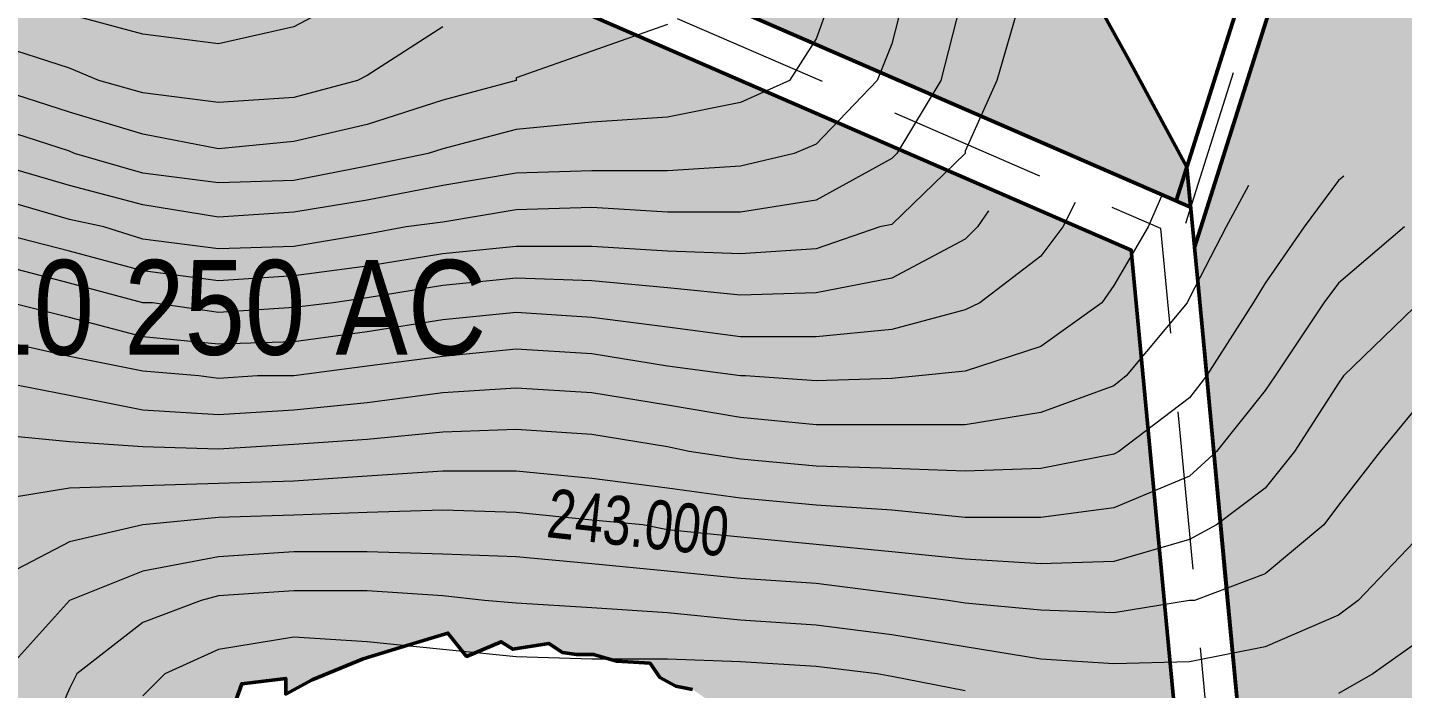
# Model space of a CAD drawing. Header units: metres. Extents: x 199095 to 216734, y 1644234 to 1657008.
# Drawn here: x 205109 to 206197, y 1653604 to 1654127 of the extents above; entities that cross this region are included whole.
import ezdxf
from ezdxf.enums import TextEntityAlignment as Align

# ---------------------------------------------------------------- set-up
doc = ezdxf.new("R2010")
doc.units = ezdxf.units.M
doc.linetypes.add('DASHED', pattern=[0.75, 0.5, -0.25])
for name, color, linetype in [('250 Ac', 10, 'Continuous'), ('BOUNDARY', 50, 'Continuous'), ('C-ANNO-MATC', 7, 'DASHED'), ('CON TXT', 204, 'Continuous')]:
    doc.layers.add(name, color=color, linetype=linetype)
doc.layers.add('CONTOURS', color=8, linetype='Continuous', lineweight=9)
doc.layers.add('Plot hatching', color=7, linetype='Continuous', true_color=0xffffdb)
doc.styles.get("Standard").update_dxf_attribs({"font": 'ARIALN.TTF'})

msp = doc.modelspace()

# ---------------------------------------------------------------- hatches: boundary and pattern name
at = {"layer": 'Plot hatching', "linetype": 'ByBlock', "lineweight": 9}
h = msp.add_hatch(color=256, dxfattribs=at)
h.dxf.hatch_style = 1
h.paths.add_polyline_path([(205127.4, 1654750.4), (204794.4, 1654897.6), (204435.1, 1655064.5), (204375.3, 1655094.1), (204375.3, 1654538.4), (204551.5, 1654538.4), (204753.8, 1654538.4), (206029.3, 1653984.8), (206026.3, 1654016.4), (205980.1, 1654101.8), (205913.6, 1654221.6), (205845.7, 1654345.9), (205775.2, 1654435.2), (205474.4, 1654576.4)])
h = msp.add_hatch(color=256, dxfattribs=at)
h.dxf.hatch_style = 1
h.paths.add_polyline_path([(205982.3, 1653950.7), (204743.4, 1654488.4), (204668.8, 1654488.4), (204668.8, 1653307.1), (204696.5, 1653307.3), (204713.3, 1653311.1), (204739.5, 1653316.7), (204760.5, 1653321.8), (204769, 1653320.3), (204791.4, 1653320.3), (204801.6, 1653319), (204818.9, 1653318.2), (204833.5, 1653318.6), (204835.9, 1653336.3), (204859.5, 1653344.4), (204860.1, 1653355.8), (204872.4, 1653358.4), (204880.9, 1653385.9), (204898.1, 1653395.3), (204930.2, 1653412.7), (204957.9, 1653430.3), (204961.2, 1653421.1), (204987.4, 1653434.1), (205000.9, 1653447.4), (205025.1, 1653455.5), (205037, 1653462), (205047.4, 1653470.8), (205063.5, 1653473.3), (205099.3, 1653490.9), (205115.6, 1653493.4), (205127.6, 1653496.7), (205138.5, 1653496.7), (205158.3, 1653504.5), (205176.4, 1653517.6), (205193.6, 1653517.5), (205206.1, 1653533.8), (205224.2, 1653540), (205234.3, 1653543.4), (205248.5, 1653543.7), (205259.5, 1653547.5), (205259.6, 1653559.7), (205264.9, 1653577.7), (205273.5, 1653594.5), (205278.3, 1653607.8), (205313.1, 1653611.9), (205313.1, 1653599.6), (205334.1, 1653610.8), (205374.3, 1653627.5), (205406.4, 1653637.3), (205441.4, 1653647.8), (205456.2, 1653629.3), (205483.5, 1653641), (205492.8, 1653635), (205521.2, 1653639.6), (205532.2, 1653632.4), (205543.1, 1653631), (205556.7, 1653631), (205574.9, 1653625.7), (205601.4, 1653624), (205609.2, 1653612.8), (205621.9, 1653605.9), (205635, 1653603.3), (205657.7, 1653587.8), (205665.1, 1653563.1), (205685.2, 1653548.4), (205685.2, 1653538.8), (205689.7, 1653532.6), (205691.3, 1653526.4), (205703.8, 1653513.3), (205708.4, 1653504), (205717.3, 1653486.4), (205723.3, 1653476.9), (205727.5, 1653462.4), (205734, 1653440.5), (205743.4, 1653421.7), (205743.4, 1653413.8), (205745.9, 1653402), (205754.5, 1653381.2), (205761.6, 1653370.4), (205768.2, 1653367.8), (205785.5, 1653361.2), (205800.5, 1653348.2), (205807, 1653345.9), (205860.7, 1653276.1), (205893.5, 1653378.6), (206026.8, 1653478.8)])
at = {"layer": 'Plot hatching', "linetype": 'ByBlock'}
h = msp.add_hatch(color=256, dxfattribs=at)
h.dxf.hatch_style = 1
h.paths.add_polyline_path([(207171.5, 1653765.8), (206809.9, 1653939.2), (206533.1, 1654074.3), (206131.4, 1654265.8), (206032.5, 1653952.9), (206035, 1653926.5), (206075.4, 1653496.7), (206040.9, 1653366.3), (206373.2, 1653395.8), (206504.3, 1653465.7), (206760.6, 1653537.5), (206937, 1653558.8), (206998.3, 1653555), (207130.8, 1653492.8), (207264.9, 1653410), (207433.2, 1653379.5), (207433.2, 1653641.8)])

# ---------------------------------------------------------------- linework, layer by layer
at = {"layer": '250 Ac', "linetype": 'ByBlock', "lineweight": 50, "flags": 128}
for points in [[(205127.4, 1654750.4), (204794.4, 1654897.6), (204435.1, 1655064.5), (204375.3, 1655094.1), (204375.3, 1654538.4), (204551.5, 1654538.4), (204753.8, 1654538.4), (206029.3, 1653984.8), (206026.3, 1654016.4), (205980.1, 1654101.8), (205913.6, 1654221.6), (205845.7, 1654345.9), (205775.2, 1654435.2), (205474.4, 1654576.4)], [(207171.5, 1653765.8), (206809.9, 1653939.2), (206533.1, 1654074.3), (206131.4, 1654265.8), (206032.5, 1653952.9), (206035, 1653926.5), (206075.4, 1653496.7), (206040.9, 1653366.3), (206373.2, 1653395.8), (206504.3, 1653465.7), (206760.6, 1653537.5), (206937, 1653558.8), (206998.3, 1653555), (207130.8, 1653492.8), (207264.9, 1653410), (207433.2, 1653379.5), (207433.2, 1653641.8)]]:
    msp.add_lwpolyline(points, close=True, dxfattribs=at)
for points in [[(204743.4, 1654488.4), (205982.3, 1653950.7), (206026.8, 1653478.8), (206073.7, 1653514), (206056.1, 1653698.3), (206046.2, 1653807.7), (206035, 1653926.5), (206032.5, 1653952.9), (206131.4, 1654265.8), (206108.6, 1654276.6), (206017.9, 1653989.7), (204753.8, 1654538.4)], [(206026.8, 1653478.8), (205982.3, 1653950.7), (204743.4, 1654488.4)], [(206108.6, 1654276.6), (206026.3, 1654016.4)], [(205273.5, 1653594.5), (205278.3, 1653607.8), (205313.1, 1653611.9), (205313.1, 1653599.6), (205334.1, 1653610.8), (205374.3, 1653627.5), (205406.4, 1653637.3), (205441.4, 1653647.8), (205456.2, 1653629.3), (205483.5, 1653641), (205492.8, 1653635), (205521.2, 1653639.6), (205532.2, 1653632.4), (205543.1, 1653631), (205556.7, 1653631), (205574.9, 1653625.7), (205601.4, 1653624), (205609.2, 1653612.8), (205621.9, 1653605.9), (205635, 1653603.3)]]:
    msp.add_lwpolyline(points, dxfattribs=at)
at = {"layer": 'BOUNDARY', "linetype": 'ByBlock', "lineweight": 50, "flags": 128}
for points in [[(206073.7, 1653514), (206056.1, 1653698.3), (206040.9, 1653865.6), (206026.3, 1654016.4), (205980.1, 1654101.8), (205913.6, 1654221.6)], [(205273.5, 1653594.5), (205278.3, 1653607.8), (205313.1, 1653611.9), (205313.1, 1653599.6), (205334.1, 1653610.8), (205374.3, 1653627.5), (205406.4, 1653637.3), (205441.4, 1653647.8), (205456.2, 1653629.3), (205483.5, 1653641), (205492.8, 1653635), (205521.2, 1653639.6), (205532.2, 1653632.4), (205543.1, 1653631), (205556.7, 1653631), (205574.9, 1653625.7), (205601.4, 1653624), (205609.2, 1653612.8), (205621.9, 1653605.9), (205635, 1653603.3)]]:
    msp.add_lwpolyline(points, dxfattribs=at)
at = {"layer": 'C-ANNO-MATC', "lineweight": 9, "ltscale": 250, "flags": 128}
for points in [[(206048.8, 1653511.7), (206005.8, 1653967.7), (205381.6, 1654238.6), (204748.6, 1654513.4), (202032.2, 1654513.4)], [(206119.5, 1654269.6), (206010, 1653923.3)]]:
    msp.add_lwpolyline(points, dxfattribs=at)
at = {"layer": 'CONTOURS', "flags": 128}
for points in [[(205085.9, 1654556.1), (205141.9, 1654540.6), (205199.9, 1654519.4), (205242.4, 1654498.1), (205259.8, 1654482.8), (205298.4, 1654438.2), (205319.6, 1654405.5), (205335.1, 1654380.4), (205366, 1654320.5), (205377.6, 1654289.6), (205391.1, 1654262.5), (205393, 1654202.8), (205377.6, 1654179.5), (205352.5, 1654144.8), (205319.6, 1654127.4), (205259.8, 1654113.9), (205199.9, 1654121.6), (205141.9, 1654137), (205105.2, 1654144.8)], [(205893.3, 1654144.8), (205875.9, 1654084.9), (205850.8, 1654028.9), (205850.8, 1654027), (205792.8, 1653971), (205783.2, 1653969), (205733, 1653951.6), (205673.1, 1653947.8), (205615.2, 1653949.8), (205555.3, 1653953.6), (205495.4, 1653953.6), (205437.5, 1653947.8), (205377.6, 1653938.1), (205319.6, 1653930.4), (205259.8, 1653926.5), (205199.9, 1653934.2), (205141.9, 1653949.8), (205082.1, 1653965.1)], [(205846.9, 1654144.8), (205831.5, 1654084.9), (205796.7, 1654027), (205792.8, 1654023.1), (205733, 1653990.2), (205673.1, 1653980.6), (205615.2, 1653980.6), (205555.3, 1653984.5), (205495.4, 1653982.5), (205437.5, 1653972.9), (205408.5, 1653969), (205377.6, 1653963.2), (205319.6, 1653953.6), (205259.8, 1653951.6), (205199.9, 1653959.4), (205169, 1653969), (205141.9, 1653974.8), (205082.1, 1653992.2)], [(205800.6, 1654144.8), (205792.8, 1654113.9), (205781.3, 1654084.9), (205733, 1654034.6), (205715.6, 1654027), (205673.1, 1654017.2), (205615.2, 1654013.4), (205555.3, 1654013.4), (205495.4, 1654011.5), (205437.5, 1654001.9), (205377.6, 1653990.2), (205319.6, 1653980.6), (205259.8, 1653976.8), (205199.9, 1653986.4), (205141.9, 1654001.9), (205082.1, 1654019.2)], [(205742.6, 1654144.8), (205733, 1654117.8), (205711.7, 1654084.9), (205673.1, 1654067.5), (205615.2, 1654055.9), (205555.3, 1654052), (205495.4, 1654046.2), (205437.5, 1654030.9), (205425.9, 1654027), (205377.6, 1654017.2), (205319.6, 1654005.8), (205259.8, 1654003.8), (205199.9, 1654011.5), (205145.8, 1654027), (205141.9, 1654028.9), (205082.1, 1654048.2)], [(205615.2, 1654129.2), (205555.3, 1654108), (205495.4, 1654086.9), (205495.4, 1654084.9), (205437.5, 1654069.4), (205377.6, 1654050.1), (205319.6, 1654036.6), (205259.8, 1654030.9), (205199.9, 1654042.4), (205141.9, 1654059.8), (205082.1, 1654079.1)], [(205437.5, 1654127.4), (205377.6, 1654088.8), (205369.9, 1654084.9), (205319.6, 1654071.4), (205259.8, 1654067.5), (205199.9, 1654075.2), (205165.1, 1654084.9), (205141.9, 1654094.5), (205082.1, 1654113.9)], [(206150.7, 1654009.2), (206146.3, 1654005.8), (206119.3, 1653969), (206088.4, 1653924.6), (206078.7, 1653909.1), (206042, 1653851.2), (206028.5, 1653833.9), (205972.5, 1653791.4), (205968.6, 1653789.4), (205910.7, 1653777.9), (205850.8, 1653775.9), (205792.8, 1653777.9), (205733, 1653779.8), (205673.1, 1653785.5), (205632.5, 1653791.4), (205615.2, 1653795.2), (205555.3, 1653804.9), (205495.4, 1653808.8), (205437.5, 1653806.8), (205377.6, 1653801), (205319.6, 1653797.1), (205259.8, 1653793.2), (205199.9, 1653795.2), (205141.9, 1653799.1), (205082.1, 1653804.9)], [(206075, 1654001.8), (206057.5, 1653969), (206028.5, 1653913), (206026.6, 1653909.1), (205978.3, 1653851.2), (205968.6, 1653843.5), (205910.7, 1653822.2), (205850.8, 1653812.6), (205792.8, 1653812.6), (205733, 1653812.6), (205673.1, 1653818.4), (205615.2, 1653828), (205555.3, 1653837.8), (205495.4, 1653841.5), (205437.5, 1653837.8), (205377.6, 1653830), (205319.6, 1653824.1), (205259.8, 1653820.4), (205199.9, 1653824.1), (205141.9, 1653835.8), (205082.1, 1653847.4)], [(206007, 1653995.2), (205995.7, 1653969), (205968.6, 1653922.6), (205959, 1653909.1), (205910.7, 1653874.4), (205850.8, 1653855.1), (205814.1, 1653851.2), (205792.8, 1653849.2), (205733, 1653847.4), (205677, 1653851.2), (205673.1, 1653851.2), (205615.2, 1653858.9), (205555.3, 1653868.6), (205495.4, 1653872.5), (205437.5, 1653866.6), (205377.6, 1653858.9), (205319.6, 1653851.2), (205290.7, 1653851.2), (205259.8, 1653849.2), (205244.3, 1653851.2), (205199.9, 1653855.1), (205141.9, 1653866.6), (205082.1, 1653880.1)], [(205869.4, 1653981.8), (205860.5, 1653969), (205850.8, 1653959.4), (205792.8, 1653928.5), (205733, 1653916.9), (205673.1, 1653915), (205615.2, 1653920.8), (205555.3, 1653926.5), (205495.4, 1653928.5), (205437.5, 1653922.6), (205377.6, 1653913), (205350.5, 1653909.1), (205319.6, 1653905.2), (205259.8, 1653901.4), (205207.6, 1653909.1), (205199.9, 1653909.1), (205141.9, 1653924.6), (205082.1, 1653940)], [(205937.8, 1653988.5), (205928.1, 1653969), (205910.7, 1653945.9), (205862.4, 1653909.1), (205850.8, 1653903.4), (205792.8, 1653887.9), (205733, 1653882.1), (205673.1, 1653882.1), (205615.2, 1653889.9), (205555.3, 1653897.5), (205495.4, 1653901.4), (205437.5, 1653895.6), (205377.6, 1653886), (205319.6, 1653878.2), (205259.8, 1653876.4), (205199.9, 1653882.1), (205141.9, 1653897.5), (205095.6, 1653909.1)], [(206198.5, 1653969), (206146.3, 1653924.6), (206134.7, 1653909.1), (206096.1, 1653851.2), (206088.4, 1653839.6), (206049.7, 1653791.4), (206028.5, 1653772), (205968.6, 1653746.9), (205910.7, 1653739.2), (205850.8, 1653739.2), (205792.8, 1653745), (205733, 1653748.9), (205673.1, 1653754.6), (205615.2, 1653762.4), (205555.3, 1653770.1), (205495.4, 1653775.9), (205437.5, 1653775.9), (205377.6, 1653772), (205319.6, 1653768.1), (205259.8, 1653766.2), (205199.9, 1653764.2), (205141.9, 1653762.4), (205082.1, 1653752.8)], [(206206.2, 1653905.2), (206150.2, 1653851.2), (206146.3, 1653845.4), (206111.5, 1653791.4), (206088.4, 1653762.4), (206049.7, 1653733.4), (206028.5, 1653721.9), (205968.6, 1653704.5), (205968.6, 1653704.5), (205910.7, 1653702.5), (205850.8, 1653706.4), (205792.8, 1653712.1), (205733, 1653718), (205673.1, 1653723.8), (205615.2, 1653729.5), (205595.8, 1653733.4), (205555.3, 1653737.2), (205495.4, 1653743.1), (205437.5, 1653745), (205377.6, 1653743.1), (205319.6, 1653741.1), (205259.8, 1653739.2), (205199.9, 1653733.4), (205199.9, 1653733.4), (205141.9, 1653719.9), (205082.1, 1653689)], [(206206.2, 1653824.1), (206179.2, 1653791.4), (206146.3, 1653748.9), (206134.7, 1653733.4), (206088.4, 1653694.8), (206032.4, 1653673.5), (206028.5, 1653673.5), (205968.6, 1653663.9), (205910.7, 1653665.9), (205850.8, 1653671.6), (205837.3, 1653673.5), (205792.8, 1653679.4), (205733, 1653687), (205673.1, 1653690.9), (205615.2, 1653696.8), (205555.3, 1653702.5), (205495.4, 1653708.2), (205437.5, 1653710.2), (205377.6, 1653712.1), (205319.6, 1653712.1), (205259.8, 1653708.2), (205199.9, 1653696.8), (205141.9, 1653673.5), (205141.9, 1653673.5), (205089.8, 1653615.6)], [(206206.2, 1653719.9), (206161.8, 1653673.5), (206146.3, 1653662), (206088.4, 1653636.9), (206028.5, 1653625.2), (205968.6, 1653623.4), (205910.7, 1653627.2), (205850.8, 1653636.9), (205792.8, 1653646.5), (205733, 1653654.2), (205673.1, 1653658.1), (205615.2, 1653663.9), (205555.3, 1653667.8), (205495.4, 1653671.6), (205470.3, 1653673.5), (205437.5, 1653677.4), (205377.6, 1653681.2), (205319.6, 1653681.2), (205259.8, 1653677.4), (205246.2, 1653673.5), (205199.9, 1653656.1), (205147.7, 1653615.6), (205141.9, 1653604), (205120.7, 1653555.8)], [(205850.8, 1653602.1), (205792.8, 1653613.6), (205781.3, 1653615.6), (205733, 1653621.4), (205673.1, 1653625.2), (205615.2, 1653627.2), (205555.3, 1653627.2), (205495.4, 1653629.1), (205437.5, 1653634.9), (205377.6, 1653640.8), (205319.6, 1653644.6), (205259.8, 1653634.9), (205217.3, 1653615.6), (205199.9, 1653598.2)], [(206206.2, 1653638.8), (206173.4, 1653615.6), (206146.3, 1653600.1)]]:
    msp.add_lwpolyline(points, dxfattribs=at)
at = {"layer": 'Plot hatching', "linetype": 'ByBlock', "lineweight": 9, "flags": 128}
msp.add_lwpolyline([(206041.6, 1653981.9), (206131.4, 1654265.8), (206108.6, 1654276.6), (206017.9, 1653989.7)], dxfattribs=at)
at = {"layer": 'Plot hatching', "linetype": 'ByBlock', "flags": 128}
msp.add_lwpolyline([(207171.5, 1653765.8), (206809.9, 1653939.2), (206533.1, 1654074.3), (206131.4, 1654265.8), (206032.5, 1653952.9), (206035, 1653926.5), (206075.4, 1653496.7), (206040.9, 1653366.3), (206373.2, 1653395.8), (206504.3, 1653465.7), (206760.6, 1653537.5), (206937, 1653558.8), (206998.3, 1653555), (207130.8, 1653492.8), (207264.9, 1653410), (207433.2, 1653379.5), (207433.2, 1653641.8)], close=True, dxfattribs=at)

# ---------------------------------------------------------------- texts
at = {"layer": '250 Ac', "linetype": 'Continuous'}
msp.add_text('P10 250 AC', height=75, dxfattribs=at).set_placement((205008.5, 1653867.9, -448))
at = {"layer": 'CON TXT', "width": 0.897639}
msp.add_text('243.000', height=38.68, rotation=353.8111, dxfattribs=at).set_placement((205518.6, 1653723.8), (205661.5, 1653708.2), align=Align.FIT)

doc.saveas('drawing.dxf')
